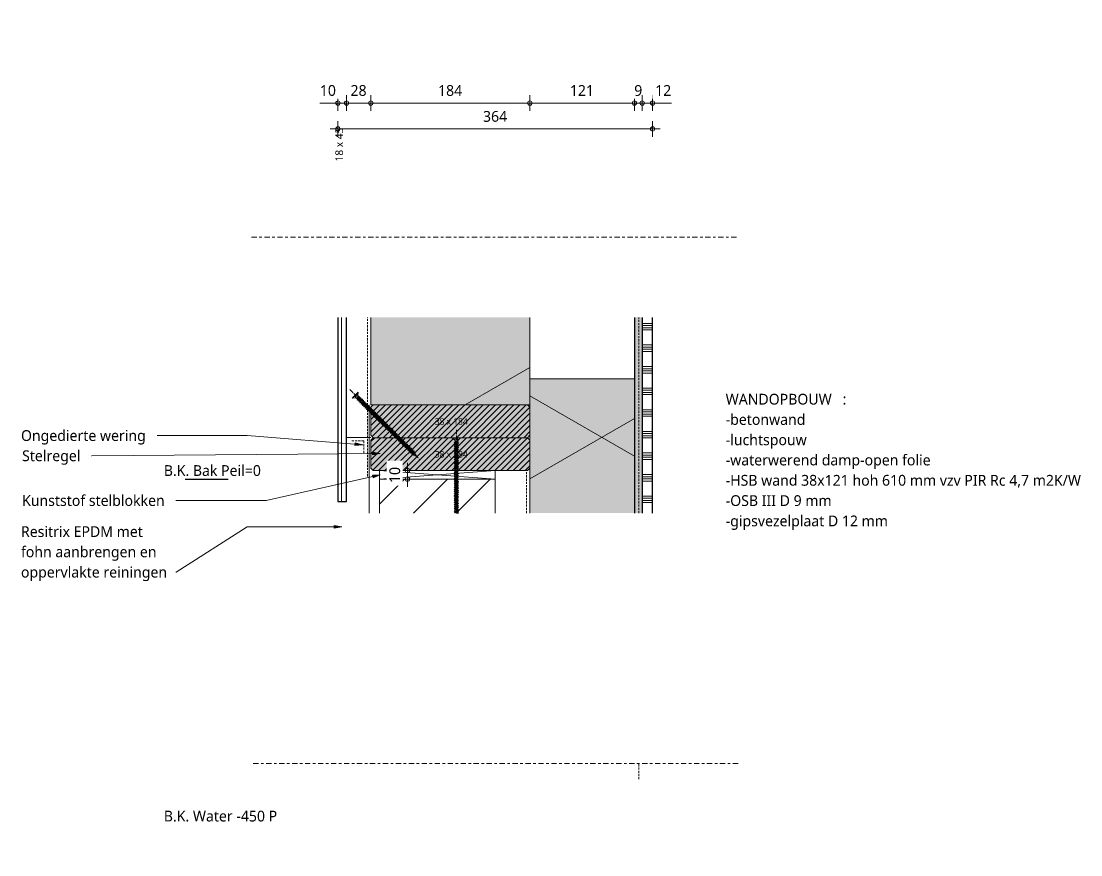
# Model space of a CAD drawing. Header units: millimetres. Extents: x 2927 to 18500, y -7154 to 6447.
# Drawn here: x 13219 to 14445, y -1473 to -508 of the extents above; entities that cross this region are included whole.
import ezdxf

# ---------------------------------------------------------------- set-up
doc = ezdxf.new("R2010")
doc.units = ezdxf.units.MM
for name, pattern in [('MV_center', [15, 6, -3, 3, -3]), ('MV_hartlijn_staal', [6.6, 5, -0.8, 0, -0.8]), ('MV_hidden', [3.75, 2.5, -1.25])]:
    doc.linetypes.add(name, pattern=pattern)
for name, color, linetype, lineweight in [('A-ANNO-DIMS', 211, 'Continuous', 13), ('A-ANNO-DIMS-5', 211, 'Continuous', 13), ('A-ANNO-NOTE', 131, 'Continuous', 18), ('A-DETL', 90, 'Continuous', 13), ('A-DETL-GENF', 92, 'Continuous', 18), ('A-DETL-MEDM', 33, 'Continuous', 18), ('G-ANNO-TEXT', 231, 'Continuous', 13)]:
    doc.layers.add(name, color=color, linetype=linetype, lineweight=lineweight)
doc.styles.add('Segoe UI', font='segoeui.ttf', dxfattribs={"height": 7.5})
doc.styles.add('Segoe UI_2', font='segoeui.ttf', dxfattribs={"height": 9})
doc.styles.add('Segoe UI_3', font='segoeui.ttf', dxfattribs={"height": 12.5})
doc.styles.add('Segoe UI_B', font='segoeui.ttf', dxfattribs={"height": 12.5})
doc.dimstyles.new('2_5_mm', dxfattribs={"dimscale": 304.8, "dimtxt": 13.092049, "dimasz": 0.016404, "dimexe": 0.029528, "dimexo": 0.0625, "dimgap": 0.014764, "dimtad": 1, "dimdec": 0, "dimzin": 0, "dimdsep": 46, "dimtxsty": 'Segoe UI_3', "dimblk1": 'DOTBLANK', "dimblk2": 'DOTBLANK', "dimsah": 1, "dimcen": 0.09, "dimdle": 0.029528, "dimazin": 0, "dimtfac": 1, "dimtdec": 4, "dimtix": 1, "dimtmove": 0, "dimatfit": 3, "dimfxl": 0.029528, "dimfxlon": 1, "dimtvp": 1, "dimtfill": 1, "dimtolj": 1, "dimtzin": 0, "dimarcsym": 2})
doc.dimstyles.new('2_5_mm_2', dxfattribs={"dimscale": 304.8, "dimtxt": 13.092049, "dimasz": 0.016404, "dimexe": 0.029528, "dimexo": 0.0625, "dimgap": 0.014764, "dimtad": 1, "dimdec": 0, "dimzin": 0, "dimdsep": 46, "dimtxsty": 'Segoe UI_3', "dimblk1": 'DOTBLANK', "dimblk2": 'DOTBLANK', "dimsah": 1, "dimcen": 0.09, "dimdle": 0.029528, "dimazin": 0, "dimtfac": 1, "dimtdec": 4, "dimtix": 1, "dimtmove": 1, "dimatfit": 3, "dimfxl": 0.029528, "dimfxlon": 1, "dimtvp": 1, "dimtfill": 1, "dimtolj": 1, "dimtzin": 0, "dimarcsym": 2})
doc.dimstyles.new('2_5_mm_4', dxfattribs={"dimscale": 304.8, "dimtxt": 13.092049, "dimasz": 0.016404, "dimexe": 0.029528, "dimexo": 0.0625, "dimgap": 0.014764, "dimtad": 1, "dimdec": 0, "dimzin": 0, "dimdsep": 46, "dimtxsty": 'Segoe UI_3', "dimblk1": 'DOTBLANK', "dimblk2": 'DOTBLANK', "dimsah": 1, "dimcen": 0.09, "dimdle": 0.029528, "dimazin": 0, "dimtfac": 1, "dimtdec": 4, "dimtix": 1, "dimtmove": 0, "dimatfit": 3, "dimfxl": 0.029528, "dimfxlon": 1, "dimtvp": 1, "dimtfill": 1, "dimtolj": 1, "dimtzin": 0, "dimarcsym": 2})

# ---------------------------------------------------------------- blocks, each defined once
blk = doc.blocks.new('42_isolatie - Type 1-4084822-Details Domera')
at = {"layer": 'A-DETL-GENF'}
h = blk.add_hatch(color=256, dxfattribs=at)
h.paths.add_polyline_path([(30.3, 119), (30.3, 0.8), (267, 0.8), (267, 121.8), (30.3, 121.8)])
h.paths.add_polyline_path([(1004.9, 121.8), (1004.9, 0.8), (1160.3, 0.8), (1160.3, 121.8), (1054.2, 121.8)])
at = {"layer": 'A-DETL-GENF', "lineweight": 13}
h = blk.add_hatch(dxfattribs=at)
h.set_pattern_fill('FP_165', color=256, style=0, pattern_type=2)
h.set_pattern_definition([(60, (12.83, 244.8), (-107.387, 62), []), (120, (12.83, 244.8), (-107.387, -62), [])])
h.paths.add_polyline_path([(30.3, 119), (30.3, 0.8), (267, 0.8), (267, 121.8), (30.3, 121.8)])
h.paths.add_polyline_path([(1004.9, 121.8), (1004.9, 0.8), (1160.3, 0.8), (1160.3, 121.8), (1054.2, 121.8)])
at = {"layer": 'A-DETL-GENF'}
for p, q in [((1054.2, 121.8), (1004.9, 121.8)), ((1054.2, 121.8), (1004.9, 121.8)), ((1057.1, 121.8), (1054.2, 121.8)), ((1089.4, 121.8), (1057.1, 121.8)), ((1095.1, 121.8), (1089.4, 121.8)), ((1127.4, 121.8), (1095.1, 121.8)), ((1130.2, 121.8), (1127.4, 121.8)), ((1160.3, 121.8), (1130.2, 121.8)), ((1160.3, 0.8), (1160.3, 121.8)), ((1160.3, 0.8), (1160.3, 121.8)), ((1004.9, 0.8), (1160.3, 0.8))]:
    blk.add_line(p, q, dxfattribs=at)
blk = doc.blocks.new('00 hout-rechthoekig - SLS 38x184-V257-Details Domera')
at = {"layer": 'A-DETL-GENF'}
blk.add_hatch(color=256, dxfattribs=at).paths.add_polyline_path([(2.8, -38), (181.2, -38), (184, -35.2), (184, -2.8), (181.2, 0), (2.8, 0), (0, -2.8), (0, -35.2)])
at = {"layer": 'A-DETL-MEDM', "lineweight": 13}
h = blk.add_hatch(dxfattribs=at)
h.set_pattern_fill('FP_313', color=256, style=0, pattern_type=2)
h.set_pattern_definition([(45, (-13623.834, 989.764), (-3.5355339, 3.5355339), [])])
h.paths.add_polyline_path([(2.8, -38), (181.2, -38), (184, -35.2), (184, -2.8), (181.2, 0), (2.8, 0), (0, -2.8), (0, -35.2)])
at = {"layer": 'A-DETL-MEDM'}
for p, q in [((0, -2.8), (2.8, 0)), ((2.8, 0), (0, -2.8)), ((181.2, 0), (184, -2.8)), ((0, -2.8), (0, -35.2)), ((181.2, 0), (184, -2.8)), ((184, -35.2), (184, -2.8)), ((2.8, -38), (0, -35.2)), ((0, -35.2), (2.8, -38)), ((184, -35.2), (181.2, -38)), ((181.2, -38), (184, -35.2)), ((2.8, -38), (181.2, -38))]:
    blk.add_line(p, q, dxfattribs=at)
blk = doc.blocks.new('42_isolatie - Type 1-4084821-Details Domera')
at = {"layer": 'A-DETL-GENF'}
h = blk.add_hatch(color=256, dxfattribs=at)
h.paths.add_polyline_path([(0.3, 0.8), (101.4, 0.8), (101.4, 184.8), (0.3, 184.8), (0.3, 3.6)])
h.paths.add_polyline_path([(484, 0.8), (1289.6, 0.8), (1289.6, 184.8), (484, 184.8), (484, 3.6)])
at = {"layer": 'A-DETL-GENF', "lineweight": 13}
h = blk.add_hatch(dxfattribs=at)
h.set_pattern_fill('FP_24', color=256, style=0, pattern_type=2)
h.set_pattern_definition([(60, (-2126.39, 181.76), (-155.885, 90), []), (120, (-2126.39, 181.76), (-155.885, -90), [])])
h.paths.add_polyline_path([(0.3, 0.8), (101.4, 0.8), (101.4, 184.8), (0.3, 184.8), (0.3, 3.6)])
h.paths.add_polyline_path([(484, 0.8), (1289.6, 0.8), (1289.6, 184.8), (484, 184.8), (484, 3.6)])
at = {"layer": 'A-DETL-GENF'}
for p, q in [((101.4, 184.8), (0.3, 184.8)), ((0.3, 184.8), (0.3, 182)), ((101.4, 184.8), (0.3, 184.8)), ((0.3, 182), (0.3, 3.6)), ((0.3, 3.6), (0.3, 0.8)), ((0.3, 0.8), (101.4, 0.8)), ((0.3, 0.8), (101.4, 0.8))]:
    blk.add_line(p, q, dxfattribs=at)
blk = doc.blocks.new('00 hout-rechthoekig - SLS 38x184-V270-Details Domera')
at = {"layer": 'A-DETL-GENF'}
blk.add_hatch(color=256, dxfattribs=at).paths.add_polyline_path([(2.8, -38), (181.2, -38), (184, -35.2), (184, -2.8), (181.2, 0), (2.8, 0), (0, -2.8), (0, -35.2)])
at = {"layer": 'A-DETL-MEDM', "lineweight": 13}
h = blk.add_hatch(dxfattribs=at)
h.set_pattern_fill('FP_330', color=256, style=0, pattern_type=2)
h.set_pattern_definition([(45, (-13623.834, 951.764), (-3.5355339, 3.5355339), [])])
h.paths.add_polyline_path([(2.8, -38), (181.2, -38), (184, -35.2), (184, -2.8), (181.2, 0), (2.8, 0), (0, -2.8), (0, -35.2)])
at = {"layer": 'A-DETL-MEDM'}
for p, q in [((0, -2.8), (2.8, 0)), ((2.8, 0), (0, -2.8)), ((2.8, 0), (181.2, 0)), ((181.2, 0), (184, -2.8)), ((0, -2.8), (0, -35.2)), ((181.2, 0), (184, -2.8)), ((184, -35.2), (184, -2.8)), ((2.8, -38), (0, -35.2)), ((0, -35.2), (2.8, -38)), ((184, -35.2), (181.2, -38)), ((181.2, -38), (184, -35.2)), ((2.8, -38), (181.2, -38))]:
    blk.add_line(p, q, dxfattribs=at)
blk = doc.blocks.new('28 schroeven 2D - Verzonken schroef 5_0x100mm-3245536-Details Domera')
at = {"layer": 'A-DETL-GENF', "lineweight": 5}
for p, q in [((-4.9, 0), (4.9, 0)), ((-2, -2.4), (-4.9, 0)), ((4.9, 0), (2, -2.4)), ((-4.5, -0.3), (4.5, -0.3)), ((2.5, -4.7), (-2.5, -5.9)), ((-2.5, -5.9), (-1.8, -5.3)), ((2.5, -6.9), (-2.5, -8.1)), ((-2.5, -8.1), (-1.8, -7.4)), ((2.5, -9.1), (-2.5, -10.2)), ((-2.5, -10.2), (-1.8, -9.6)), ((2.5, -11.2), (-2.5, -12.4)), ((-2.5, -12.4), (-1.8, -11.8)), ((-1.5, -4), (1.5, -3.3)), ((-1.5, -3.6), (-1.5, -95)), ((1.5, -95), (1.5, -3.6)), ((1.8, -5.4), (2.5, -4.7)), ((1.8, -7.5), (2.5, -6.9)), ((1.8, -9.7), (2.5, -9.1)), ((1.8, -11.9), (2.5, -11.2)), ((2.5, -13.4), (-2.5, -14.6)), ((-2.5, -14.6), (-1.8, -13.9)), ((2.5, -15.6), (-2.5, -16.8)), ((-2.5, -16.8), (-1.8, -16.1)), ((2.5, -17.8), (-2.5, -18.9)), ((-2.5, -18.9), (-1.8, -18.3)), ((2.5, -19.9), (-2.5, -21.1)), ((-2.5, -21.1), (-1.8, -20.5)), ((2.5, -22.1), (-2.5, -23.3)), ((-2.5, -23.3), (-1.8, -22.6)), ((2.5, -24.3), (-2.5, -25.4)), ((1.8, -14.1), (2.5, -13.4)), ((1.8, -16.2), (2.5, -15.6)), ((1.8, -18.4), (2.5, -17.8)), ((1.8, -20.6), (2.5, -19.9)), ((1.8, -22.7), (2.5, -22.1)), ((1.8, -24.9), (2.5, -24.3)), ((-2.5, -25.4), (-1.8, -24.8)), ((2.5, -26.4), (-2.5, -27.6)), ((-2.5, -27.6), (-1.8, -27)), ((2.5, -28.6), (-2.5, -29.8)), ((-2.5, -29.8), (-1.8, -29.1)), ((2.5, -30.8), (-2.5, -31.9)), ((-2.5, -31.9), (-1.8, -31.3)), ((2.5, -33), (-2.5, -34.1)), ((-2.5, -34.1), (-1.8, -33.5)), ((2.5, -35.1), (-2.5, -36.3)), ((-2.5, -36.3), (-1.8, -35.6)), ((1.8, -27.1), (2.5, -26.4)), ((1.8, -29.3), (2.5, -28.6)), ((1.8, -31.4), (2.5, -30.8)), ((1.8, -33.6), (2.5, -33)), ((1.8, -35.8), (2.5, -35.1)), ((2.5, -37.3), (-2.5, -38.5)), ((-2.5, -38.5), (-1.8, -37.8)), ((2.5, -39.5), (-2.5, -40.6)), ((-2.5, -40.6), (-1.8, -40)), ((2.5, -41.6), (-2.5, -42.8)), ((-2.5, -42.8), (-1.8, -42.2)), ((2.5, -43.8), (-2.5, -45)), ((-2.5, -45), (-1.8, -44.3)), ((2.5, -46), (-2.5, -47.1)), ((-2.5, -47.1), (-1.8, -46.5)), ((2.5, -48.1), (-2.5, -49.3)), ((-2.5, -49.3), (-1.8, -48.7)), ((1.8, -37.9), (2.5, -37.3)), ((1.8, -40.1), (2.5, -39.5)), ((1.8, -42.3), (2.5, -41.6)), ((1.8, -44.4), (2.5, -43.8)), ((1.8, -46.6), (2.5, -46)), ((1.8, -48.8), (2.5, -48.1)), ((2.5, -50.3), (-2.5, -51.5)), ((-2.5, -51.5), (-1.8, -50.8)), ((2.5, -52.5), (-2.5, -53.7)), ((-2.5, -53.7), (-1.8, -53)), ((2.5, -54.7), (-2.5, -55.8)), ((-2.5, -55.8), (-1.8, -55.2)), ((2.5, -56.8), (-2.5, -58)), ((-2.5, -58), (-1.8, -57.4)), ((2.5, -59), (-2.5, -60.2)), ((-2.5, -60.2), (-1.8, -59.5)), ((2.5, -61.2), (-2.5, -62.3)), ((1.8, -51), (2.5, -50.3)), ((1.8, -53.1), (2.5, -52.5)), ((1.8, -55.3), (2.5, -54.7)), ((1.8, -57.5), (2.5, -56.8)), ((1.8, -59.6), (2.5, -59)), ((1.8, -61.8), (2.5, -61.2)), ((-2.5, -62.3), (-1.8, -61.7)), ((2.5, -63.3), (-2.5, -64.5)), ((-2.5, -64.5), (-1.8, -63.9)), ((2.5, -65.5), (-2.5, -66.7)), ((-2.5, -66.7), (-1.8, -66)), ((2.5, -67.7), (-2.5, -68.8)), ((-2.5, -68.8), (-1.8, -68.2)), ((2.5, -69.9), (-2.5, -71)), ((-2.5, -71), (-1.8, -70.4)), ((2.5, -72), (-2.5, -73.2)), ((-2.5, -73.2), (-1.8, -72.5)), ((1.8, -64), (2.5, -63.3)), ((1.8, -66.2), (2.5, -65.5)), ((1.8, -68.3), (2.5, -67.7)), ((1.8, -70.5), (2.5, -69.9)), ((1.8, -72.7), (2.5, -72)), ((2.5, -74.2), (-2.5, -75.4)), ((-2.5, -75.4), (-1.8, -74.7)), ((2.5, -76.4), (-2.5, -77.5)), ((-2.5, -77.5), (-1.8, -76.9)), ((2.5, -78.5), (-2.5, -79.7)), ((-2.5, -79.7), (-1.8, -79.1)), ((2.5, -80.7), (-2.5, -81.9)), ((-2.5, -81.9), (-1.8, -81.2)), ((2.5, -82.9), (-2.5, -84)), ((-2.5, -84), (-1.8, -83.4)), ((2.5, -85), (-2.5, -86.2)), ((-2.5, -86.2), (-1.8, -85.6)), ((1.8, -74.8), (2.5, -74.2)), ((1.8, -77), (2.5, -76.4)), ((1.8, -79.2), (2.5, -78.5)), ((1.8, -81.3), (2.5, -80.7)), ((1.8, -83.5), (2.5, -82.9)), ((1.8, -85.7), (2.5, -85)), ((2.5, -87.2), (-2.5, -88.4)), ((-2.5, -88.4), (-1.8, -87.7)), ((2.5, -89.4), (-2.5, -90.6)), ((-2.5, -90.6), (-1.8, -89.9)), ((2.5, -91.6), (-2.5, -92.7)), ((-2.5, -92.7), (-1.8, -92.1)), ((2.5, -93.7), (-2.5, -94.9)), ((-2.5, -94.9), (-1.8, -94.3)), ((1.8, -95.8), (-1.8, -96.7)), ((-1.8, -96.7), (-1, -96)), ((-1.5, -95), (0, -100)), ((-1, -98.7), (-0.3, -98.1)), ((0, -100), (1.5, -95)), ((1, -96.5), (1.8, -95.8)), ((1.8, -87.9), (2.5, -87.2)), ((1.8, -90), (2.5, -89.4)), ((1.8, -92.2), (2.5, -91.6)), ((1.8, -94.4), (2.5, -93.7)), ((1, -98.2), (-1, -98.7)), ((0.3, -98.9), (1, -98.2))]:
    blk.add_line(p, q, dxfattribs=at)
at = {"layer": 'A-DETL-GENF'}
for p, q in [((-1.5, -3.6), (-1.5, 0)), ((1.5, -3.6), (1.5, 0))]:
    blk.add_line(p, q, dxfattribs=at)
at = {"layer": 'A-DETL-GENF', "linetype": 'MV_hartlijn_staal', "lineweight": 13}
blk.add_line((0, 9.1), (0, -105.9), dxfattribs=at)
at = {"layer": 'A-DETL-GENF', "lineweight": 5}
for centre, start, end in [((-3, -3.6), 360, 50), ((3, -3.6), 130, 180)]:
    blk.add_arc(centre, 1.5, start, end, dxfattribs=at)
for points in [[(-2.5, -5.9), (-1.8, -6.2), (1.8, -5.4)], [(-2.5, -8.1), (-1.8, -8.4), (1.8, -7.5)], [(-2.5, -10.2), (-1.8, -10.5), (1.8, -9.7)], [(-2.5, -12.4), (-1.8, -12.7), (1.8, -11.9)], [(-1.8, -5.3), (2.2, -4.5), (2.5, -4.7)], [(-1.8, -7.4), (2.2, -6.6), (2.5, -6.9)], [(-1.8, -9.6), (2.2, -8.8), (2.5, -9.1)], [(-1.8, -11.8), (2.2, -11), (2.5, -11.2)], [(-2.5, -14.6), (-1.8, -14.9), (1.8, -14.1)], [(-2.5, -16.8), (-1.8, -17), (1.8, -16.2)], [(-2.5, -18.9), (-1.8, -19.2), (1.8, -18.4)], [(-2.5, -21.1), (-1.8, -21.4), (1.8, -20.6)], [(-2.5, -23.3), (-1.8, -23.6), (1.8, -22.7)], [(-1.8, -13.9), (2.2, -13.1), (2.5, -13.4)], [(-1.8, -16.1), (2.2, -15.3), (2.5, -15.6)], [(-1.8, -18.3), (2.2, -17.5), (2.5, -17.8)], [(-1.8, -20.5), (2.2, -19.7), (2.5, -19.9)], [(-1.8, -22.6), (2.2, -21.8), (2.5, -22.1)], [(-1.8, -24.8), (2.2, -24), (2.5, -24.3)], [(-2.5, -25.4), (-1.8, -25.7), (1.8, -24.9)], [(-2.5, -27.6), (-1.8, -27.9), (1.8, -27.1)], [(-2.5, -29.8), (-1.8, -30.1), (1.8, -29.3)], [(-2.5, -31.9), (-1.8, -32.2), (1.8, -31.4)], [(-2.5, -34.1), (-1.8, -34.4), (1.8, -33.6)], [(-2.5, -36.3), (-1.8, -36.6), (1.8, -35.8)], [(-1.8, -27), (2.2, -26.2), (2.5, -26.4)], [(-1.8, -29.1), (2.2, -28.3), (2.5, -28.6)], [(-1.8, -31.3), (2.2, -30.5), (2.5, -30.8)], [(-1.8, -33.5), (2.2, -32.7), (2.5, -33)], [(-1.8, -35.6), (2.2, -34.8), (2.5, -35.1)], [(-2.5, -38.5), (-1.8, -38.8), (1.8, -37.9)], [(-2.5, -40.6), (-1.8, -40.9), (1.8, -40.1)], [(-2.5, -42.8), (-1.8, -43.1), (1.8, -42.3)], [(-2.5, -45), (-1.8, -45.3), (1.8, -44.4)], [(-2.5, -47.1), (-1.8, -47.4), (1.8, -46.6)], [(-2.5, -49.3), (-1.8, -49.6), (1.8, -48.8)], [(-1.8, -37.8), (2.2, -37), (2.5, -37.3)], [(-1.8, -40), (2.2, -39.2), (2.5, -39.5)], [(-1.8, -42.2), (2.2, -41.4), (2.5, -41.6)], [(-1.8, -44.3), (2.2, -43.5), (2.5, -43.8)], [(-1.8, -46.5), (2.2, -45.7), (2.5, -46)], [(-1.8, -48.7), (2.2, -47.9), (2.5, -48.1)], [(-2.5, -51.5), (-1.8, -51.8), (1.8, -51)], [(-2.5, -53.7), (-1.8, -53.9), (1.8, -53.1)], [(-2.5, -55.8), (-1.8, -56.1), (1.8, -55.3)], [(-2.5, -58), (-1.8, -58.3), (1.8, -57.5)], [(-2.5, -60.2), (-1.8, -60.5), (1.8, -59.6)], [(-1.8, -50.8), (2.2, -50), (2.5, -50.3)], [(-1.8, -53), (2.2, -52.2), (2.5, -52.5)], [(-1.8, -55.2), (2.2, -54.4), (2.5, -54.7)], [(-1.8, -57.4), (2.2, -56.6), (2.5, -56.8)], [(-1.8, -59.5), (2.2, -58.7), (2.5, -59)], [(-1.8, -61.7), (2.2, -60.9), (2.5, -61.2)], [(-2.5, -62.3), (-1.8, -62.6), (1.8, -61.8)], [(-2.5, -64.5), (-1.8, -64.8), (1.8, -64)], [(-2.5, -66.7), (-1.8, -67), (1.8, -66.2)], [(-2.5, -68.8), (-1.8, -69.1), (1.8, -68.3)], [(-2.5, -71), (-1.8, -71.3), (1.8, -70.5)], [(-2.5, -73.2), (-1.8, -73.5), (1.8, -72.7)], [(-1.8, -63.9), (2.2, -63.1), (2.5, -63.3)], [(-1.8, -66), (2.2, -65.2), (2.5, -65.5)], [(-1.8, -68.2), (2.2, -67.4), (2.5, -67.7)], [(-1.8, -70.4), (2.2, -69.6), (2.5, -69.9)], [(-1.8, -72.5), (2.2, -71.7), (2.5, -72)], [(-2.5, -75.4), (-1.8, -75.7), (1.8, -74.8)], [(-2.5, -77.5), (-1.8, -77.8), (1.8, -77)], [(-2.5, -79.7), (-1.8, -80), (1.8, -79.2)], [(-2.5, -81.9), (-1.8, -82.2), (1.8, -81.3)], [(-2.5, -84), (-1.8, -84.3), (1.8, -83.5)], [(-2.5, -86.2), (-1.8, -86.5), (1.8, -85.7)], [(-1.8, -74.7), (2.2, -73.9), (2.5, -74.2)], [(-1.8, -76.9), (2.2, -76.1), (2.5, -76.4)], [(-1.8, -79.1), (2.2, -78.3), (2.5, -78.5)], [(-1.8, -81.2), (2.2, -80.4), (2.5, -80.7)], [(-1.8, -83.4), (2.2, -82.6), (2.5, -82.9)], [(-1.8, -85.6), (2.2, -84.8), (2.5, -85)], [(-2.5, -88.4), (-1.8, -88.7), (1.8, -87.9)], [(-2.5, -90.6), (-1.8, -90.8), (1.8, -90)], [(-2.5, -92.7), (-1.8, -93), (1.8, -92.2)], [(-2.5, -94.9), (-1.8, -95.2), (1.8, -94.4)], [(-1.8, -87.7), (2.2, -86.9), (2.5, -87.2)], [(-1.8, -89.9), (2.2, -89.1), (2.5, -89.4)], [(-1.8, -92.1), (2.2, -91.3), (2.5, -91.6)], [(-1.8, -94.3), (2.2, -93.5), (2.5, -93.7)], [(-1.8, -96.7), (-1.3, -96.9), (1, -96.5)], [(-1, -96), (1.6, -95.6), (1.8, -95.8)], [(-0.3, -98.1), (1, -98.1), (1, -98.2)], [(-1, -98.7), (-0.8, -98.8), (0.3, -98.9)]]:
    blk.add_open_spline(points, degree=2, dxfattribs=at)
blk = doc.blocks.new('28 schroeven 2D - Verzonken schroef 5_0x100mm-V272-Details Domera')
at = {"layer": 'A-DETL-GENF', "lineweight": 5}
for p, q in [((-4.9, 0), (4.9, 0)), ((-2, -2.4), (-4.9, 0)), ((4.9, 0), (2, -2.4)), ((-4.5, -0.3), (4.5, -0.3)), ((2.5, -4.7), (-2.5, -5.9)), ((-2.5, -5.9), (-1.8, -5.3)), ((2.5, -6.9), (-2.5, -8.1)), ((-2.5, -8.1), (-1.8, -7.4)), ((2.5, -9.1), (-2.5, -10.2)), ((-2.5, -10.2), (-1.8, -9.6)), ((2.5, -11.2), (-2.5, -12.4)), ((-2.5, -12.4), (-1.8, -11.8)), ((-1.5, -4), (1.5, -3.3)), ((-1.5, -3.6), (-1.5, -87.4)), ((1.5, -87.4), (1.5, -3.6)), ((1.8, -5.4), (2.5, -4.7)), ((1.8, -7.5), (2.5, -6.9)), ((1.8, -9.7), (2.5, -9.1)), ((1.8, -11.9), (2.5, -11.2)), ((2.5, -13.4), (-2.5, -14.6)), ((-2.5, -14.6), (-1.8, -13.9)), ((2.5, -15.6), (-2.5, -16.8)), ((-2.5, -16.8), (-1.8, -16.1)), ((2.5, -17.8), (-2.5, -18.9)), ((-2.5, -18.9), (-1.8, -18.3)), ((2.5, -19.9), (-2.5, -21.1)), ((-2.5, -21.1), (-1.8, -20.5)), ((2.5, -22.1), (-2.5, -23.3)), ((-2.5, -23.3), (-1.8, -22.6)), ((2.5, -24.3), (-2.5, -25.4)), ((1.8, -14.1), (2.5, -13.4)), ((1.8, -16.2), (2.5, -15.6)), ((1.8, -18.4), (2.5, -17.8)), ((1.8, -20.6), (2.5, -19.9)), ((1.8, -22.7), (2.5, -22.1)), ((1.8, -24.9), (2.5, -24.3)), ((-2.5, -25.4), (-1.8, -24.8)), ((2.5, -26.4), (-2.5, -27.6)), ((-2.5, -27.6), (-1.8, -27)), ((2.5, -28.6), (-2.5, -29.8)), ((-2.5, -29.8), (-1.8, -29.1)), ((2.5, -30.8), (-2.5, -31.9)), ((-2.5, -31.9), (-1.8, -31.3)), ((2.5, -33), (-2.5, -34.1)), ((-2.5, -34.1), (-1.8, -33.5)), ((2.5, -35.1), (-2.5, -36.3)), ((-2.5, -36.3), (-1.8, -35.6)), ((1.8, -27.1), (2.5, -26.4)), ((1.8, -29.3), (2.5, -28.6)), ((1.8, -31.4), (2.5, -30.8)), ((1.8, -33.6), (2.5, -33)), ((1.8, -35.8), (2.5, -35.1)), ((2.5, -37.3), (-2.5, -38.5)), ((-2.5, -38.5), (-1.8, -37.8)), ((2.5, -39.5), (-2.5, -40.6)), ((-2.5, -40.6), (-1.8, -40)), ((2.5, -41.6), (-2.5, -42.8)), ((-2.5, -42.8), (-1.8, -42.2)), ((2.5, -43.8), (-2.5, -45)), ((-2.5, -45), (-1.8, -44.3)), ((2.5, -46), (-2.5, -47.1)), ((-2.5, -47.1), (-1.8, -46.5)), ((2.5, -48.1), (-2.5, -49.3)), ((-2.5, -49.3), (-1.8, -48.7)), ((1.8, -37.9), (2.5, -37.3)), ((1.8, -40.1), (2.5, -39.5)), ((1.8, -42.3), (2.5, -41.6)), ((1.8, -44.4), (2.5, -43.8)), ((1.8, -46.6), (2.5, -46)), ((1.8, -48.8), (2.5, -48.1)), ((2.5, -50.3), (-2.5, -51.5)), ((-2.5, -51.5), (-1.8, -50.8)), ((2.5, -52.5), (-2.5, -53.7)), ((-2.5, -53.7), (-1.8, -53)), ((2.5, -54.7), (-2.5, -55.8)), ((-2.5, -55.8), (-1.8, -55.2)), ((2.5, -56.8), (-2.5, -58)), ((-2.5, -58), (-1.8, -57.4)), ((2.5, -59), (-2.5, -60.2)), ((-2.5, -60.2), (-1.8, -59.5)), ((2.5, -61.2), (-2.5, -62.3)), ((1.8, -51), (2.5, -50.3)), ((1.8, -53.1), (2.5, -52.5)), ((1.8, -55.3), (2.5, -54.7)), ((1.8, -57.5), (2.5, -56.8)), ((1.8, -59.6), (2.5, -59)), ((1.8, -61.8), (2.5, -61.2)), ((-2.5, -62.3), (-1.8, -61.7)), ((2.5, -63.3), (-2.5, -64.5)), ((-2.5, -64.5), (-1.8, -63.9)), ((2.5, -65.5), (-2.5, -66.7)), ((-2.5, -66.7), (-1.8, -66)), ((2.5, -67.7), (-2.5, -68.8)), ((-2.5, -68.8), (-1.8, -68.2)), ((2.5, -69.9), (-2.5, -71)), ((-2.5, -71), (-1.8, -70.4)), ((2.5, -72), (-2.5, -73.2)), ((-2.5, -73.2), (-1.8, -72.5)), ((1.8, -64), (2.5, -63.3)), ((1.8, -66.2), (2.5, -65.5)), ((1.8, -68.3), (2.5, -67.7)), ((1.8, -70.5), (2.5, -69.9)), ((1.8, -72.7), (2.5, -72)), ((2.5, -74.2), (-2.5, -75.4)), ((-2.5, -75.4), (-1.8, -74.7)), ((2.5, -76.4), (-2.5, -77.5)), ((-2.5, -77.5), (-1.8, -76.9)), ((2.5, -78.5), (-2.5, -79.7)), ((-2.5, -79.7), (-1.8, -79.1)), ((2.5, -80.7), (-2.5, -81.9)), ((-2.5, -81.9), (-1.8, -81.2)), ((2.5, -82.9), (-2.5, -84)), ((-2.5, -84), (-1.8, -83.4)), ((2.5, -85), (-2.5, -86.2)), ((-2.5, -86.2), (-1.8, -85.6)), ((1.8, -74.8), (2.5, -74.2)), ((1.8, -77), (2.5, -76.4)), ((1.8, -79.2), (2.5, -78.5)), ((1.8, -81.3), (2.5, -80.7)), ((1.8, -83.5), (2.5, -82.9)), ((1.8, -85.7), (2.5, -85)), ((2.5, -87.2), (1.9, -87.4)), ((2.3, -87.4), (2.5, -87.2))]:
    blk.add_line(p, q, dxfattribs=at)
at = {"layer": 'A-DETL-GENF'}
for p, q in [((-1.5, -3.6), (-1.5, 0)), ((1.5, -3.6), (1.5, 0))]:
    blk.add_line(p, q, dxfattribs=at)
at = {"layer": 'A-DETL-GENF', "linetype": 'MV_hartlijn_staal', "lineweight": 13}
blk.add_line((0, 9.1), (0, -87.4), dxfattribs=at)
at = {"layer": 'A-DETL-GENF', "lineweight": 5}
for centre, start, end in [((-3, -3.6), 360, 50), ((3, -3.6), 130, 180)]:
    blk.add_arc(centre, 1.5, start, end, dxfattribs=at)
for points in [[(-2.5, -5.9), (-1.8, -6.2), (1.8, -5.4)], [(-2.5, -8.1), (-1.8, -8.4), (1.8, -7.5)], [(-2.5, -10.2), (-1.8, -10.5), (1.8, -9.7)], [(-2.5, -12.4), (-1.8, -12.7), (1.8, -11.9)], [(-1.8, -5.3), (2.2, -4.5), (2.5, -4.7)], [(-1.8, -7.4), (2.2, -6.6), (2.5, -6.9)], [(-1.8, -9.6), (2.2, -8.8), (2.5, -9.1)], [(-1.8, -11.8), (2.2, -11), (2.5, -11.2)], [(-2.5, -14.6), (-1.8, -14.9), (1.8, -14.1)], [(-2.5, -16.8), (-1.8, -17), (1.8, -16.2)], [(-2.5, -18.9), (-1.8, -19.2), (1.8, -18.4)], [(-2.5, -21.1), (-1.8, -21.4), (1.8, -20.6)], [(-2.5, -23.3), (-1.8, -23.6), (1.8, -22.7)], [(-1.8, -13.9), (2.2, -13.1), (2.5, -13.4)], [(-1.8, -16.1), (2.2, -15.3), (2.5, -15.6)], [(-1.8, -18.3), (2.2, -17.5), (2.5, -17.8)], [(-1.8, -20.5), (2.2, -19.7), (2.5, -19.9)], [(-1.8, -22.6), (2.2, -21.8), (2.5, -22.1)], [(-1.8, -24.8), (2.2, -24), (2.5, -24.3)], [(-2.5, -25.4), (-1.8, -25.7), (1.8, -24.9)], [(-2.5, -27.6), (-1.8, -27.9), (1.8, -27.1)], [(-2.5, -29.8), (-1.8, -30.1), (1.8, -29.3)], [(-2.5, -31.9), (-1.8, -32.2), (1.8, -31.4)], [(-2.5, -34.1), (-1.8, -34.4), (1.8, -33.6)], [(-2.5, -36.3), (-1.8, -36.6), (1.8, -35.8)], [(-1.8, -27), (2.2, -26.2), (2.5, -26.4)], [(-1.8, -29.1), (2.2, -28.3), (2.5, -28.6)], [(-1.8, -31.3), (2.2, -30.5), (2.5, -30.8)], [(-1.8, -33.5), (2.2, -32.7), (2.5, -33)], [(-1.8, -35.6), (2.2, -34.8), (2.5, -35.1)], [(-2.5, -38.5), (-1.8, -38.8), (1.8, -37.9)], [(-2.5, -40.6), (-1.8, -40.9), (1.8, -40.1)], [(-2.5, -42.8), (-1.8, -43.1), (1.8, -42.3)], [(-2.5, -45), (-1.8, -45.3), (1.8, -44.4)], [(-2.5, -47.1), (-1.8, -47.4), (1.8, -46.6)], [(-2.5, -49.3), (-1.8, -49.6), (1.8, -48.8)], [(-1.8, -37.8), (2.2, -37), (2.5, -37.3)], [(-1.8, -40), (2.2, -39.2), (2.5, -39.5)], [(-1.8, -42.2), (2.2, -41.4), (2.5, -41.6)], [(-1.8, -44.3), (2.2, -43.5), (2.5, -43.8)], [(-1.8, -46.5), (2.2, -45.7), (2.5, -46)], [(-1.8, -48.7), (2.2, -47.9), (2.5, -48.1)], [(-2.5, -51.5), (-1.8, -51.8), (1.8, -51)], [(-2.5, -53.7), (-1.8, -53.9), (1.8, -53.1)], [(-2.5, -55.8), (-1.8, -56.1), (1.8, -55.3)], [(-2.5, -58), (-1.8, -58.3), (1.8, -57.5)], [(-2.5, -60.2), (-1.8, -60.5), (1.8, -59.6)], [(-1.8, -50.8), (2.2, -50), (2.5, -50.3)], [(-1.8, -53), (2.2, -52.2), (2.5, -52.5)], [(-1.8, -55.2), (2.2, -54.4), (2.5, -54.7)], [(-1.8, -57.4), (2.2, -56.6), (2.5, -56.8)], [(-1.8, -59.5), (2.2, -58.7), (2.5, -59)], [(-1.8, -61.7), (2.2, -60.9), (2.5, -61.2)], [(-2.5, -62.3), (-1.8, -62.6), (1.8, -61.8)], [(-2.5, -64.5), (-1.8, -64.8), (1.8, -64)], [(-2.5, -66.7), (-1.8, -67), (1.8, -66.2)], [(-2.5, -68.8), (-1.8, -69.1), (1.8, -68.3)], [(-2.5, -71), (-1.8, -71.3), (1.8, -70.5)], [(-2.5, -73.2), (-1.8, -73.5), (1.8, -72.7)], [(-1.8, -63.9), (2.2, -63.1), (2.5, -63.3)], [(-1.8, -66), (2.2, -65.2), (2.5, -65.5)], [(-1.8, -68.2), (2.2, -67.4), (2.5, -67.7)], [(-1.8, -70.4), (2.2, -69.6), (2.5, -69.9)], [(-1.8, -72.5), (2.2, -71.7), (2.5, -72)], [(-2.5, -75.4), (-1.8, -75.7), (1.8, -74.8)], [(-2.5, -77.5), (-1.8, -77.8), (1.8, -77)], [(-2.5, -79.7), (-1.8, -80), (1.8, -79.2)], [(-2.5, -81.9), (-1.8, -82.2), (1.8, -81.3)], [(-2.5, -84), (-1.8, -84.3), (1.8, -83.5)], [(-2.5, -86.2), (-1.8, -86.5), (1.8, -85.7)], [(-1.8, -74.7), (2.2, -73.9), (2.5, -74.2)], [(-1.8, -76.9), (2.2, -76.1), (2.5, -76.4)], [(-1.8, -79.1), (2.2, -78.3), (2.5, -78.5)], [(-1.8, -81.2), (2.2, -80.4), (2.5, -80.7)], [(-1.8, -83.4), (2.2, -82.6), (2.5, -82.9)], [(-1.8, -85.6), (2.2, -84.8), (2.5, -85)], [(0.3, -87.4), (2.3, -87), (2.5, -87.2)]]:
    blk.add_open_spline(points, degree=2, dxfattribs=at)
blk = doc.blocks.new('NLRS_00_DI_maskeer - Type 1-4234765-Details Domera')
at = {"layer": 'A-DETL-GENF', "linetype": 'MV_center'}
blk.add_line((462, 0), (-100, 0), dxfattribs=at)
blk = doc.blocks.new('NLRS_00_DI_maskeer - Type 1-4235188-Details Domera')
at = {"layer": 'A-DETL-GENF', "linetype": 'MV_center'}
blk.add_line((-100, 0), (464, 0), dxfattribs=at)
blk = doc.blocks.new('DIMBLOCK320-Details Domera')
at = {"layer": 'A-ANNO-DIMS-5'}
for p, q in [((13666.1, -1027.8), (13657.1, -1027.8)), ((13666.1, -1018.8), (13666.1, -1046.8)), ((13666.1, -1027.8), (13675.1, -1027.8)), ((13666.1, -1037.8), (13657.1, -1037.8)), ((13666.1, -1037.8), (13675.1, -1037.8))]:
    blk.add_line(p, q, dxfattribs=at)
for centre in [(13666.1, -1027.8), (13666.1, -1037.8)]:
    blk.add_circle(centre, 2.5, dxfattribs=at)
at = {"layer": 'A-ANNO-DIMS-5', "color": 0, "insert": (13645.2, -1042.3), "char_height": 12.5, "width": 22.852, "attachment_point": 1, "rotation": 90, "line_spacing_factor": 1.142579, "style": 'Segoe UI_3', "bg_fill": 3, "box_fill_scale": 1.25, "bg_fill_color": 9, "bg_fill_true_color": 13158600, "bg_fill_transparency": 0}
blk.add_mtext('10', dxfattribs=at)
blk = doc.blocks.new('_DotBlank')
at = {"color": 0, "linetype": 'ByBlock', "lineweight": -2}
blk.add_line((-0.5, 0), (-1, 0), dxfattribs=at)
blk.add_circle((0, 0), 0.5, dxfattribs=at)
blk = doc.blocks.new('DIMBLOCK393-Details Domera')
at = {"layer": 'A-ANNO-DIMS-5'}
for p, q in [((13585.8, -602.4), (13585.8, -593.4)), ((13595.8, -602.4), (13595.8, -593.4)), ((13564.8, -602.4), (13593.9, -602.4)), ((13576.8, -602.4), (13595.8, -602.4)), ((13585.8, -602.4), (13585.8, -611.4)), ((13593.9, -602.4), (13590.8, -602.4)), ((13595.8, -602.4), (13595.8, -611.4))]:
    blk.add_line(p, q, dxfattribs=at)
for centre in [(13585.8, -602.4), (13595.8, -602.4)]:
    blk.add_circle(centre, 2.5, dxfattribs=at)
at = {"layer": 'A-ANNO-DIMS-5', "color": 0, "insert": (13564.8, -581.6), "char_height": 12.5, "width": 22.852, "attachment_point": 1, "line_spacing_factor": 1.142579, "style": 'Segoe UI_3', "bg_fill": 3, "box_fill_scale": 1.25, "bg_fill_color": 9, "bg_fill_true_color": 13158600, "bg_fill_transparency": 0}
blk.add_mtext('10', dxfattribs=at)
blk = doc.blocks.new('DIMBLOCK394-Details Domera')
at = {"layer": 'A-ANNO-DIMS-5'}
for p, q in [((13595.8, -602.4), (13595.8, -593.4)), ((13623.8, -602.4), (13623.8, -593.4)), ((13595.8, -602.4), (13623.8, -602.4)), ((13595.8, -602.4), (13595.8, -611.4)), ((13623.8, -602.4), (13623.8, -611.4))]:
    blk.add_line(p, q, dxfattribs=at)
for centre in [(13595.8, -602.4), (13623.8, -602.4)]:
    blk.add_circle(centre, 2.5, dxfattribs=at)
at = {"layer": 'A-ANNO-DIMS-5', "color": 0, "insert": (13600.3, -581.6), "char_height": 12.5, "width": 22.852, "attachment_point": 1, "line_spacing_factor": 1.142579, "style": 'Segoe UI_3', "bg_fill": 3, "box_fill_scale": 1.25, "bg_fill_color": 9, "bg_fill_true_color": 13158600, "bg_fill_transparency": 0}
blk.add_mtext('28', dxfattribs=at)
blk = doc.blocks.new('DIMBLOCK395-Details Domera')
at = {"layer": 'A-ANNO-DIMS-5'}
for p, q in [((13623.8, -602.4), (13623.8, -593.4)), ((13807.8, -602.4), (13807.8, -593.4)), ((13623.8, -602.4), (13807.8, -602.4)), ((13623.8, -602.4), (13623.8, -611.4)), ((13807.8, -602.4), (13807.8, -611.4))]:
    blk.add_line(p, q, dxfattribs=at)
for centre in [(13623.8, -602.4), (13807.8, -602.4)]:
    blk.add_circle(centre, 2.5, dxfattribs=at)
at = {"layer": 'A-ANNO-DIMS-5', "color": 0, "insert": (13701.6, -581.6), "char_height": 12.5, "width": 34.277, "attachment_point": 1, "line_spacing_factor": 1.142579, "style": 'Segoe UI_3', "bg_fill": 3, "box_fill_scale": 1.25, "bg_fill_color": 9, "bg_fill_true_color": 13158600, "bg_fill_transparency": 0}
blk.add_mtext('184', dxfattribs=at)
blk = doc.blocks.new('DIMBLOCK396-Details Domera')
at = {"layer": 'A-ANNO-DIMS-5'}
for p, q in [((13807.8, -602.4), (13807.8, -593.4)), ((13928.8, -602.4), (13928.8, -593.4)), ((13807.8, -602.4), (13928.8, -602.4)), ((13807.8, -602.4), (13807.8, -611.4)), ((13928.8, -602.4), (13928.8, -611.4))]:
    blk.add_line(p, q, dxfattribs=at)
for centre in [(13807.8, -602.4), (13928.8, -602.4)]:
    blk.add_circle(centre, 2.5, dxfattribs=at)
at = {"layer": 'A-ANNO-DIMS-5', "color": 0, "insert": (13854.1, -581.6), "char_height": 12.5, "width": 34.277, "attachment_point": 1, "line_spacing_factor": 1.142579, "style": 'Segoe UI_3', "bg_fill": 3, "box_fill_scale": 1.25, "bg_fill_color": 9, "bg_fill_true_color": 13158600, "bg_fill_transparency": 0}
blk.add_mtext('121', dxfattribs=at)
blk = doc.blocks.new('DIMBLOCK397-Details Domera')
at = {"layer": 'A-ANNO-DIMS-5'}
for p, q in [((13928.8, -602.4), (13928.8, -593.4)), ((13937.8, -602.4), (13937.8, -593.4)), ((13928.8, -602.4), (13937.8, -602.4)), ((13928.8, -602.4), (13928.8, -611.4)), ((13937.8, -602.4), (13937.8, -611.4))]:
    blk.add_line(p, q, dxfattribs=at)
for centre in [(13928.8, -602.4), (13937.8, -602.4)]:
    blk.add_circle(centre, 2.5, dxfattribs=at)
at = {"layer": 'A-ANNO-DIMS-5', "color": 0, "insert": (13928.6, -581.6), "char_height": 12.5, "width": 11.426, "attachment_point": 1, "line_spacing_factor": 1.142579, "style": 'Segoe UI_3', "bg_fill": 3, "box_fill_scale": 1.25, "bg_fill_color": 9, "bg_fill_true_color": 13158600, "bg_fill_transparency": 0}
blk.add_mtext('9', dxfattribs=at)
blk = doc.blocks.new('DIMBLOCK398-Details Domera')
at = {"layer": 'A-ANNO-DIMS-5'}
for p, q in [((13937.8, -602.4), (13937.8, -593.4)), ((13949.8, -602.4), (13949.8, -593.4)), ((13937.8, -602.4), (13958.8, -602.4)), ((13937.8, -602.4), (13937.8, -611.4)), ((13942.8, -602.4), (13943.8, -602.4)), ((13971.9, -602.4), (13942.8, -602.4)), ((13949.8, -602.4), (13949.8, -611.4))]:
    blk.add_line(p, q, dxfattribs=at)
for centre in [(13937.8, -602.4), (13949.8, -602.4)]:
    blk.add_circle(centre, 2.5, dxfattribs=at)
at = {"layer": 'A-ANNO-DIMS-5', "color": 0, "insert": (13952.8, -581.6), "char_height": 12.5, "width": 22.852, "attachment_point": 1, "line_spacing_factor": 1.142579, "style": 'Segoe UI_3', "bg_fill": 3, "box_fill_scale": 1.25, "bg_fill_color": 9, "bg_fill_true_color": 13158600, "bg_fill_transparency": 0}
blk.add_mtext('12', dxfattribs=at)
blk = doc.blocks.new('DIMBLOCK440-Details Domera')
at = {"layer": 'A-ANNO-DIMS-5'}
for p, q in [((13585.8, -632.4), (13585.8, -623.4)), ((13949.8, -632.4), (13949.8, -623.4)), ((13576.8, -632.4), (13958.8, -632.4)), ((13585.8, -632.4), (13585.8, -641.4)), ((13949.8, -632.4), (13949.8, -641.4))]:
    blk.add_line(p, q, dxfattribs=at)
for centre in [(13585.8, -632.4), (13949.8, -632.4)]:
    blk.add_circle(centre, 2.5, dxfattribs=at)
at = {"layer": 'A-ANNO-DIMS-5', "color": 0, "insert": (13753.6, -611.6), "char_height": 12.5, "width": 34.277, "attachment_point": 1, "line_spacing_factor": 1.142579, "style": 'Segoe UI_3', "bg_fill": 3, "box_fill_scale": 1.25, "bg_fill_color": 9, "bg_fill_true_color": 13158600, "bg_fill_transparency": 0}
blk.add_mtext('364', dxfattribs=at)

msp = doc.modelspace()

# ---------------------------------------------------------------- hatches: boundary and pattern name
at = {"layer": 'A-DETL-GENF', "lineweight": 13}
h = msp.add_hatch(dxfattribs=at)
h.set_pattern_fill('FP_4', color=250, style=0, pattern_type=2)
h.set_pattern_definition([(0, (0, 0), (0, 9.476), []), (0, (0, 4.738), (0, 9.476), [4.738, -2.369])])
h.paths.add_polyline_path([(13928.8, -2089.7), (13937.8, -2089.7), (13937.8, -1815), (13928.8, -1815), (13928.8, -2086.9)])
h.paths.add_polyline_path([(13928.8, -1077.1), (13937.8, -1077.1), (13937.8, -850.6), (13928.8, -850.6)])
h.paths.add_polyline_path([(13937.8, -468.1), (13937.8, -80.7), (13928.8, -80.7), (13928.8, -468.1)])
h = msp.add_hatch(dxfattribs=at)
h.set_pattern_fill('FP_144', color=253, style=0, pattern_type=2)
h.set_pattern_definition([(0, (0, 10), (0, 25), []), (0, (0, 12.5), (0, 25), []), (0, (0, 15), (0, 25), []), (0, (0, 17.5), (0, 25), [])])
h.paths.add_polyline_path([(13937.8, -1909.7), (13949.8, -1909.7), (13949.8, -1815), (13937.8, -1815)])
h.paths.add_polyline_path([(13937.8, -1077.1), (13949.8, -1077.1), (13949.8, -850.6), (13937.8, -850.6)])
h.paths.add_polyline_path([(13949.8, -468.1), (13949.8, -107.7), (13937.8, -107.7), (13937.8, -468.1)])
h = msp.add_hatch(dxfattribs=at)
h.set_pattern_fill('FP_248', color=250, style=0, pattern_type=2)
h.set_pattern_definition([(45, (0, 0), (-24.74874, 24.74874), [])])
h.paths.add_polyline_path([(14309.8, -2337.8), (14309.8, -2137.8), (13767.8, -2137.8), (13767.8, -1815), (13587.8, -1815), (13587.8, -2337.8)])
h.paths.add_polyline_path([(13663.2, -1077.1), (13767.8, -1077.1), (13767.8, -1037.8), (13633.8, -1037.8), (13633.8, -1077.1), (13662.3, -1077.1)])
at = {"layer": 'G-ANNO-TEXT'}
for color, points in [(7, [(13614.4, -998), (13605.6, -995.7), (13605.3, -998.9)]), (7, [(13634.8, -1008.1), (13625.8, -1006.5), (13625.8, -1009.7)]), (7, [(13634.8, -1032.8), (13625.7, -1033.3), (13626.4, -1036.4)]), (1, [(13590.3, -1092.9), (13581.3, -1091.3), (13581.3, -1094.5)])]:
    msp.add_hatch(color=color, dxfattribs=at).paths.add_polyline_path(points)

# ---------------------------------------------------------------- linework, layer by layer
at = {"layer": 'A-DETL', "lineweight": 25}
for p, q in [((13585.8, -850.6), (13585.8, -1063.6)), ((13595.8, -1063.6), (13595.8, -850.6)), ((13928.8, -850.6), (13928.8, -1077.1)), ((13937.8, -850.6), (13937.8, -1077.1)), ((13949.8, -1077.1), (13949.8, -850.6)), ((13408.8, -1037.8), (13458.8, -1037.8)), ((13585.8, -1063.6), (13595.8, -1063.6))]:
    msp.add_line(p, q, dxfattribs=at)
at = {"layer": 'A-DETL', "linetype": 'MV_hidden', "lineweight": 18}
for p, q in [((13619.8, -1034.7), (13619.8, -850.6)), ((13933.8, -1077.1), (13933.8, -850.6)), ((13601.8, -993.6), (13615.8, -993.6)), ((13615.8, -993.6), (13615.8, -1007.6)), ((13803.8, -1077.1), (13803.8, -1027.8)), ((13933.8, -1385.3), (13933.8, -1366.8))]:
    msp.add_line(p, q, dxfattribs=at)
at = {"layer": 'A-DETL', "lineweight": 18}
for p, q in [((13621.8, -1077.1), (13621.8, -951.8)), ((13623.8, -989.6), (13595.8, -989.6)), ((13633.8, -1037.8), (13633.8, -1027.8)), ((13767.8, -1027.8), (13633.8, -1037.8)), ((13633.8, -1027.8), (13767.8, -1037.8)), ((13767.8, -1037.8), (13767.8, -1027.8)), ((13767.8, -1037.8), (13633.8, -1037.8)), ((13633.8, -1037.8), (13633.8, -1077.1)), ((13767.8, -1077.1), (13767.8, -1037.8))]:
    msp.add_line(p, q, dxfattribs=at)
at = {"layer": 'G-ANNO-TEXT', "color": 250}
for p, q in [((13376.7, -987.4), (13376.4, -987.4)), ((13480.7, -987.4), (13376.7, -987.4)), ((13614.4, -998), (13480.7, -987.4)), ((13605.6, -995.7), (13605.3, -998.9)), ((13605.3, -998.9), (13614.4, -998)), ((13614.4, -998), (13605.6, -995.7)), ((13301, -1010.7), (13300.6, -1010.7)), ((13634.8, -1008.1), (13301, -1010.7)), ((13634.8, -1008.1), (13625.8, -1006.5)), ((13625.8, -1006.5), (13625.8, -1009.7)), ((13625.8, -1009.7), (13634.8, -1008.1)), ((13634.8, -1032.8), (13625.7, -1033.3)), ((13625.7, -1033.3), (13626.4, -1036.4)), ((13626.4, -1036.4), (13634.8, -1032.8)), ((13398.5, -1062.5), (13398.2, -1062.5)), ((13502.8, -1062.5), (13398.5, -1062.5))]:
    msp.add_line(p, q, dxfattribs=at)
at = {"layer": 'G-ANNO-TEXT', "color": 1}
for p, q in [((13480.7, -1092.9), (13398.7, -1145.5)), ((13590.3, -1092.9), (13480.7, -1092.9)), ((13590.3, -1092.9), (13581.3, -1091.3)), ((13581.3, -1091.3), (13581.3, -1094.5)), ((13581.3, -1094.5), (13590.3, -1092.9)), ((13398.7, -1145.5), (13398.3, -1145.5))]:
    msp.add_line(p, q, dxfattribs=at)

# ---------------------------------------------------------------- block references
at = {"layer": 'A-DETL-GENF'}
for name, p, rotation in [('42_isolatie - Type 1-4084821-Details Domera', (13808.6, -952), 89.99999999999991), ('28 schroeven 2D - Verzonken schroef 5_0x100mm-3245536-Details Domera', (13605.8, -940.4), 44.99999999999993), ('42_isolatie - Type 1-4084822-Details Domera', (13929.6, -2082), 89.99999999999991)]:
    msp.add_blockref(name, p, dxfattribs=dict(at, rotation=rotation))
at = {"layer": 'A-DETL-GENF', "linetype": 'MV_center'}
msp.add_blockref('NLRS_00_DI_maskeer - Type 1-4235188-Details Domera', (13585.8, -757.8), dxfattribs=at)
at = {"layer": 'A-DETL-GENF'}
msp.add_blockref('28 schroeven 2D - Verzonken schroef 5_0x100mm-V272-Details Domera', (13722.8, -989.8), dxfattribs=at)
at = {"layer": 'A-DETL-GENF', "linetype": 'MV_center', "rotation": 180}
msp.add_blockref('NLRS_00_DI_maskeer - Type 1-4234765-Details Domera', (13949.8, -1366.8), dxfattribs=at)
at = {"layer": 'A-DETL-MEDM'}
for name, p in [('00 hout-rechthoekig - SLS 38x184-V270-Details Domera', (13623.8, -951.8)), ('00 hout-rechthoekig - SLS 38x184-V257-Details Domera', (13623.8, -989.8))]:
    msp.add_blockref(name, p, dxfattribs=at)

# ---------------------------------------------------------------- texts
at = {"layer": 'A-ANNO-NOTE', "lineweight": 13, "insert": (13582.7, -670), "char_height": 9, "width": 51.308, "attachment_point": 1, "rotation": 90, "style": 'Segoe UI_2', "bg_fill": 3, "box_fill_scale": 1.25, "bg_fill_color": 9, "bg_fill_true_color": 13158600, "bg_fill_transparency": 0}
msp.add_mtext('18 x 45', dxfattribs=at)
at = {"layer": 'A-ANNO-NOTE', "lineweight": 13, "char_height": 7.5, "width": 47.3, "attachment_point": 1, "style": 'Segoe UI'}
for insert in [(13697.8, -967.3), (13697.8, -1005.3)]:
    msp.add_mtext('38 x 184', dxfattribs=dict(at, insert=insert))
at = {"layer": 'G-ANNO-TEXT', "color": 7, "char_height": 12.5, "attachment_point": 1}
for s, insert, width, style in [('WANDOPBOUW', (14034.4, -939), 163.945, 'Segoe UI_B'), (':', (14169.7, -939), 4.409, 'Segoe UI_3'), ('-betonwand ', (14034.4, -962.5), 120.253, 'Segoe UI_3'), ('Ongedierte wering', (13219, -981.1), 175.57, 'Segoe UI_3'), ('-luchtspouw ', (14034.4, -986), 121.456, 'Segoe UI_3'), ('Stelregel', (13220.3, -1004.5), 82.173, 'Segoe UI_3'), ('-waterwerend damp-open folie', (14034.4, -1009.4), 293.017, 'Segoe UI_3'), ('-HSB wand 38x121 hoh 610 mm vzv PIR Rc 4,7 m2K/W', (14034.4, -1032.9), 514.683, 'Segoe UI_3'), ('Kunststof stelblokken', (13220.3, -1056.3), 200.422, 'Segoe UI_3'), ('-OSB III D 9 mm', (14034.4, -1056.4), 151.92, 'Segoe UI_3'), ('-gipsvezelplaat D 12 mm', (14034.4, -1079.9), 234.093, 'Segoe UI_3'), ('B.K. Water -450 P', (13384.3, -1421.6), 163.143, 'Segoe UI_3')]:
    msp.add_mtext(s, dxfattribs=dict(at, insert=insert, width=width, style=style))
at = {"layer": 'G-ANNO-TEXT', "color": 1, "char_height": 12.5, "attachment_point": 1, "style": 'Segoe UI_3'}
for s, insert, width in [('Resitrix EPDM met ', (13219, -1092.3), 179.177), ('fohn aanbrengen en ', (13219, -1115.7), 196.814), ('oppervlakte reiningen', (13219, -1139.2), 205.232)]:
    msp.add_mtext(s, dxfattribs=dict(at, insert=insert, width=width))

# ---------------------------------------------------------------- next in the draw order: hatches: boundary and pattern name
at = {"layer": 'A-DETL-GENF', "lineweight": 13}
h = msp.add_hatch(dxfattribs=at)
h.set_pattern_fill('FP_338', color=253, style=0, pattern_type=2)
h.set_pattern_definition([(90, (0, 0), (-7.5, 5e-16), [])])
h.paths.add_polyline_path([(13585.8, -1063.6), (13595.8, -1063.6), (13595.8, -850.6), (13585.8, -850.6)])
h.paths.add_polyline_path([(13585.8, -468.1), (13595.8, -468.1), (13595.8, -127.7), (13585.8, -127.7), (13585.8, -307.7)])

# ---------------------------------------------------------------- next in the draw order: texts
at = {"layer": 'G-ANNO-TEXT', "color": 7, "insert": (13384.3, -1021.6), "char_height": 12.5, "width": 138.291, "attachment_point": 1, "style": 'Segoe UI_3', "bg_fill": 3, "box_fill_scale": 1.25, "bg_fill_color": 9, "bg_fill_true_color": 13158600, "bg_fill_transparency": 0}
msp.add_mtext('B.K. Bak Peil=0', dxfattribs=at)

# ---------------------------------------------------------------- next in the draw order: dimensions: what is measured, and where the dimension line sits
at = {"layer": 'A-ANNO-DIMS'}
dim = msp.add_linear_dim(base=(13666.1, -1037.8), p1=(13675.1, -1027.8), p2=(13675.1, -1037.8), angle=90, dimstyle='2_5_mm', override={"dimpost": '<>', "dimfxl": 10}, dxfattribs=at)
dim.commit()
dim.dimension.update_dxf_attribs({"geometry": 'DIMBLOCK320-Details Domera', "text_midpoint": (13655.1, -1032.8)})

# ---------------------------------------------------------------- next in the draw order: linework, layer by layer
at = {"layer": 'G-ANNO-TEXT', "color": 250}
msp.add_line((13634.8, -1032.8), (13502.8, -1062.5), dxfattribs=at)

# ---------------------------------------------------------------- next in the draw order: dimensions: what is measured, and where the dimension line sits
at = {"layer": 'A-ANNO-DIMS'}
dim = msp.add_linear_dim(base=(13595.8, -602.4), p1=(13585.8, -593.4), p2=(13595.8, -593.4), dimstyle='2_5_mm_2', override={"dimpost": '<>', "dimfxl": 10}, dxfattribs=at)
dim.commit()
dim.dimension.update_dxf_attribs({"geometry": 'DIMBLOCK393-Details Domera', "text_midpoint": (13576.3, -590), "dimtype": 160})

# ---------------------------------------------------------------- next in the draw order: dimensions: what is measured, and where the dimension line sits
dim = msp.add_linear_dim(base=(13623.8, -602.4), p1=(13595.8, -593.4), p2=(13623.8, -593.4), dimstyle='2_5_mm', override={"dimpost": '<>', "dimfxl": 28}, dxfattribs=at)
dim.commit()
dim.dimension.update_dxf_attribs({"geometry": 'DIMBLOCK394-Details Domera', "text_midpoint": (13609.8, -591.5)})

# ---------------------------------------------------------------- next in the draw order: dimensions: what is measured, and where the dimension line sits
dim = msp.add_linear_dim(base=(13807.8, -602.4), p1=(13623.8, -593.4), p2=(13807.8, -611.4), dimstyle='2_5_mm', override={"dimpost": '<>', "dimfxl": 184.878338}, dxfattribs=at)
dim.commit()
dim.dimension.update_dxf_attribs({"geometry": 'DIMBLOCK395-Details Domera', "text_midpoint": (13715.8, -591.4)})

# ---------------------------------------------------------------- next in the draw order: dimensions: what is measured, and where the dimension line sits
dim = msp.add_linear_dim(base=(13928.8, -602.4), p1=(13807.8, -611.4), p2=(13928.8, -611.4), dimstyle='2_5_mm', override={"dimpost": '<>', "dimfxl": 121}, dxfattribs=at)
dim.commit()
dim.dimension.update_dxf_attribs({"geometry": 'DIMBLOCK396-Details Domera', "text_midpoint": (13868.3, -591.5)})

# ---------------------------------------------------------------- next in the draw order: dimensions: what is measured, and where the dimension line sits
dim = msp.add_linear_dim(base=(13937.8, -602.4), p1=(13928.8, -611.4), p2=(13937.8, -593.4), dimstyle='2_5_mm', override={"dimpost": '<>', "dimfxl": 20.124612}, dxfattribs=at)
dim.commit()
dim.dimension.update_dxf_attribs({"geometry": 'DIMBLOCK397-Details Domera', "text_midpoint": (13933.3, -591.5)})

# ---------------------------------------------------------------- next in the draw order: dimensions: what is measured, and where the dimension line sits
dim = msp.add_linear_dim(base=(13949.8, -602.4), p1=(13937.8, -593.4), p2=(13949.8, -593.4), dimstyle='2_5_mm_2', override={"dimpost": '<>', "dimfxl": 12}, dxfattribs=at)
dim.commit()
dim.dimension.update_dxf_attribs({"geometry": 'DIMBLOCK398-Details Domera', "text_midpoint": (13964.2, -590), "dimtype": 160})

# ---------------------------------------------------------------- next in the draw order: dimensions: what is measured, and where the dimension line sits
dim = msp.add_linear_dim(base=(13949.8, -632.4), p1=(13585.8, -623.4), p2=(13949.8, -623.4), dimstyle='2_5_mm_4', override={"dimpost": '<>', "dimfxl": 364}, dxfattribs=at)
dim.commit()
dim.dimension.update_dxf_attribs({"geometry": 'DIMBLOCK440-Details Domera', "text_midpoint": (13767.8, -621.5)})

doc.saveas('drawing.dxf')
